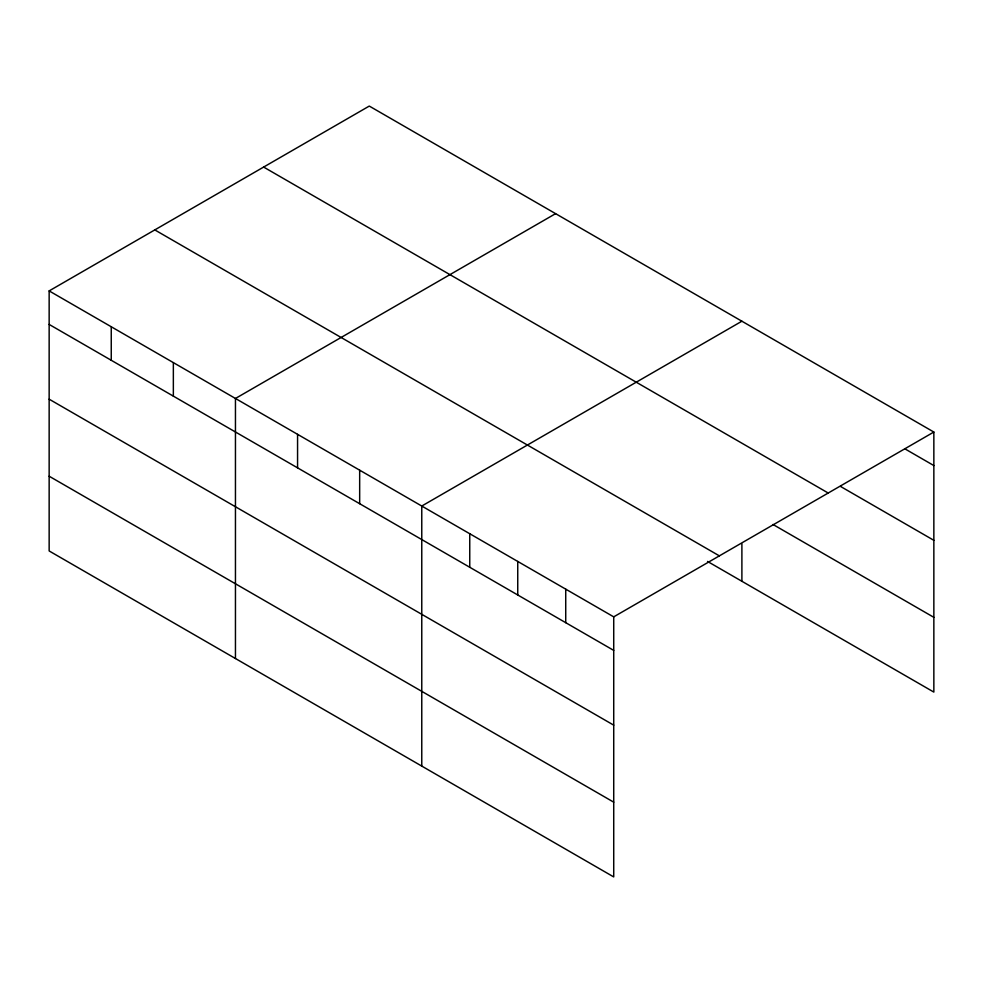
<?xml version="1.0" encoding="UTF-8"?>
<svg xmlns="http://www.w3.org/2000/svg" width="983" height="983" viewBox="0 0 983 983"><rect width="100%" height="100%" fill="white"/><g stroke="black" fill="none" stroke-linecap="round" stroke-linejoin="round"><path stroke-width="1.47" d="M49.15 290.907L613.724 616.857L613.724 876.922L49.15 550.959L49.15 290.907L369.276 106.078L933.85 432.041L933.85 692.093L707.539 561.44M555.592 213.643L235.453 398.471L235.453 658.524M741.895 321.208L421.768 506.036L421.768 766.089M613.724 616.857L933.85 432.041M905.318 449.084L933.85 465.561M840.465 486.401L933.85 540.318M263.641 167.073L828.202 493.024M773.019 524.492L933.85 617.336M154.798 229.911L719.359 555.862M49.15 324.427L613.724 650.39M49.15 399.184L613.724 725.147M49.15 476.214L613.724 802.165M741.895 543.894L741.895 581.272M565.729 589.149L565.729 622.681M517.746 561.44L517.746 594.973M469.751 533.744L469.751 567.265M359.667 470.181L359.667 503.701M297.566 434.326L297.566 467.847M173.352 362.616L173.352 396.137M111.251 326.761L111.251 360.282"/></g></svg>
